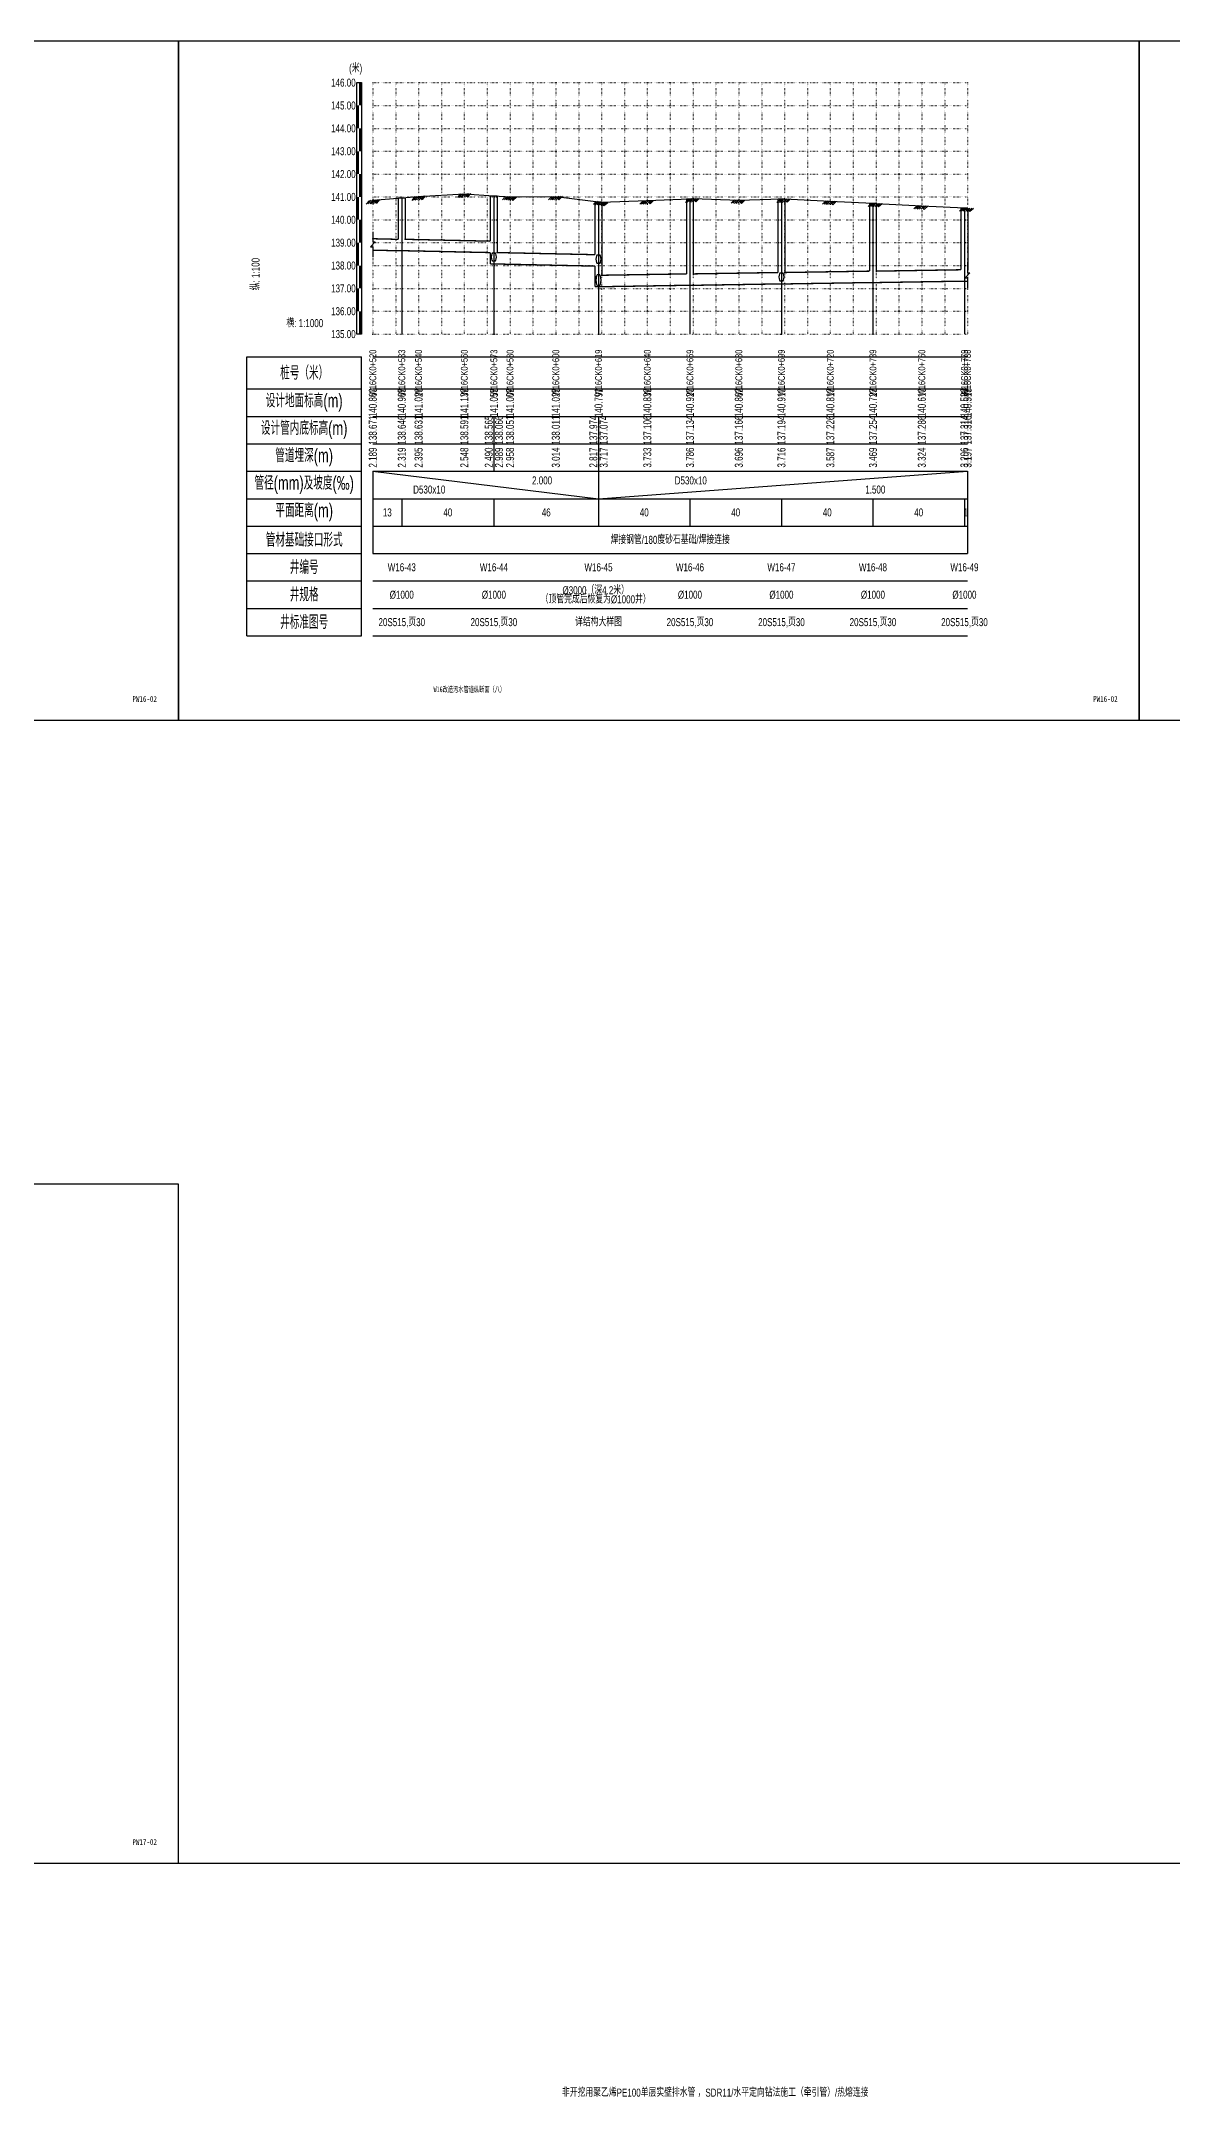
# Model space of a CAD drawing. Extents: x 529262 to 576451, y 2694391 to 2717535.
# Drawn here: x 572231 to 572726, y 2708344 to 2709244 of the extents above; entities that cross this region are included whole.
import ezdxf
from ezdxf.enums import TextEntityAlignment as Align

# ---------------------------------------------------------------- set-up
doc = ezdxf.new("R2010")
doc.units = 0
doc.linetypes.add('DOT', pattern=[6.35, 0, -6.35])
for name, color, linetype in [('GPSCOMMON', 7, 'Continuous'), ('P-说明', 7, 'Continuous'), ('PP-COM', 7, 'Continuous'), ('图框线', 7, 'Continuous'), ('纵断_分栏文字', 7, 'Continuous'), ('纵断_分栏线', 5, 'Continuous'), ('纵断_地面线', 3, 'Continuous'), ('纵断_标注', 2, 'Continuous'), ('纵断_标注_支管', 2, 'Continuous'), ('纵断_表头', 2, 'Continuous'), ('纵断_设计线', 1, 'Continuous'), ('纵断_高程网格', 8, 'DOT')]:
    doc.layers.add(name, color=color, linetype=linetype)
for name, color, linetype, lineweight in [('外框_TK', 2, 'Continuous', 15), ('纵断污水井', 7, 'Continuous', 60), ('纵断污水管', 224, 'Continuous', 60)]:
    doc.layers.add(name, color=color, linetype=linetype, lineweight=lineweight)
doc.styles.add('JieTuHzTxt', font='smsim.shx', dxfattribs={"width": 0.7, "bigfont": 'smfs.shx'})
doc.styles.add('SEMDI', font='smsim.shx', dxfattribs={"width": 0.75, "bigfont": 'smfs.shx'})
doc.styles.add('宋体', font='', dxfattribs={"width": 0.75})
doc.styles.get('宋体').set_extended_font_data('SimSun')

# ---------------------------------------------------------------- blocks, each defined once
blk = doc.blocks.new('A3WK')
at = {"layer": '图框线'}
blk.add_lwpolyline([(0, 0), (420, 0), (420, 297), (0, 297), (0, 0)], dxfattribs=at)
blk = doc.blocks.new('市政排水（YZ）_zdbt')
at = {"color": 0, "linetype": 'ByBlock', "lineweight": -2}
for p, q in [((-50, 0), (0, 0)), ((-50, -122), (-50, 0)), ((0, -122), (0, 0)), ((-50, -14), (0, -14)), ((-50, -26), (0, -26)), ((-50, -38), (0, -38)), ((-50, -50), (0, -50)), ((-50, -62), (0, -62)), ((-50, -74), (0, -74)), ((-50, -86), (0, -86)), ((-50, -98), (0, -98)), ((-50, -110), (0, -110)), ((-50, -122), (0, -122))]:
    blk.add_line(p, q, dxfattribs=at)
at = {"color": 0, "linetype": 'ByBlock', "lineweight": -2, "char_height": 6, "attachment_point": 5, "style": 'JieTuHzTxt'}
for s, insert in [('桩号（米）', (-25, -7)), ('设计地面标高(m)', (-25, -20)), ('设计管内底标高(m)', (-25, -32)), ('管道埋深(m)', (-25, -44)), ('管径(mm)及坡度(‰)', (-25, -56)), ('平面距离(m)', (-25, -68)), ('管材基础接口形式', (-25, -80)), ('井编号', (-25, -92)), ('井规格', (-25, -104)), ('井标准图号', (-25, -116))]:
    blk.add_mtext(s, dxfattribs=dict(at, insert=insert))
blk = doc.blocks.new('VSDesignLineBlock')
at = {"color": 0, "linetype": 'Continuous'}
for p, q in [((-1.5, 0), (-3, -1.5)), ((-0.75, 0), (-2.25, -1.5)), ((0, 0), (-1.5, -1.5)), ((0, 0), (1.5, -1.5)), ((1.5, 0), (0.75, -0.75)), ((2.25, 0), (1.12, -1.12)), ((3, 0), (1.5, -1.5)), ((-0.98, -0.98), (-0.46, -1.5)), ((-0.5, -0.5), (0.5, -1.5))]:
    blk.add_line(p, q, dxfattribs=at)
blk = doc.blocks.new('A3_CdSzy')
at = {"layer": '外框_TK', "const_width": 0.1}
blk.add_lwpolyline([(0, 297), (420, 297), (420, 0), (0, 0)], close=True, dxfattribs=at)

msp = doc.modelspace()

# ---------------------------------------------------------------- linework, layer by layer
for p in [(572376.269, 2709157.07), (572390.431, 2709156.816), (572430.7, 2709151.016), (572476.437, 2709141.098), (572516.411, 2709141.698), (572556.411, 2709142.298), (572596.411, 2709142.898), (572636.411, 2709143.498)]:
    msp.add_point(p)
at = {"layer": 'GPSCOMMON'}
msp.add_point((572376.269, 2709115.361), dxfattribs=at)
at = {"layer": 'PP-COM'}
for p, q in [((571451.269, 2708946.518), (576451.269, 2708946.518)), ((571451.269, 2708446.518), (576451.269, 2708446.518))]:
    msp.add_line(p, q, dxfattribs=at)
at = {"layer": '纵断_分栏文字'}
for p, q in [((572387.431, 2709175.011), (572390.431, 2709175.011)), ((572427.7, 2709175.911), (572430.7, 2709175.911)), ((572473.437, 2709173.271), (572476.437, 2709173.271)), ((572513.411, 2709174.561), (572516.411, 2709174.561)), ((572553.411, 2709174.461), (572556.411, 2709174.461)), ((572593.411, 2709172.591), (572596.411, 2709172.591)), ((572633.411, 2709170.561), (572636.411, 2709170.561)), ((572429.2, 2709079.361), (572429.2, 2709067.361)), ((572474.937, 2709079.361), (572474.937, 2709067.361)), ((572429.2, 2709067.361), (572429.2, 2709055.361)), ((572474.937, 2709067.361), (572474.937, 2709055.361)), ((572376.269, 2709055.361), (572376.269, 2709043.361)), ((572376.269, 2709055.361), (572474.937, 2709043.361)), ((572474.937, 2709055.361), (572474.937, 2709043.361)), ((572474.937, 2709043.361), (572636.269, 2709055.361)), ((572636.269, 2709055.361), (572636.269, 2709043.361)), ((572376.269, 2709043.361), (572376.269, 2709031.361)), ((572388.931, 2709043.361), (572388.931, 2709031.361)), ((572429.2, 2709043.361), (572429.2, 2709031.361)), ((572474.937, 2709043.361), (572474.937, 2709031.361)), ((572514.911, 2709043.361), (572514.911, 2709031.361)), ((572554.911, 2709043.361), (572554.911, 2709031.361)), ((572594.911, 2709043.361), (572594.911, 2709031.361)), ((572634.911, 2709043.361), (572634.911, 2709031.361)), ((572636.269, 2709043.361), (572636.269, 2709031.361)), ((572376.269, 2709031.361), (572376.269, 2709019.361)), ((572636.269, 2709031.361), (572636.269, 2709019.361))]:
    msp.add_line(p, q, dxfattribs=at)
at = {"layer": '纵断_分栏线'}
for p, q in [((572376.269, 2709105.361), (572636.269, 2709105.361)), ((572376.269, 2709091.361), (572636.269, 2709091.361)), ((572376.269, 2709079.361), (572636.269, 2709079.361)), ((572376.269, 2709067.361), (572636.269, 2709067.361)), ((572376.269, 2709055.361), (572636.269, 2709055.361)), ((572376.269, 2709043.361), (572636.269, 2709043.361)), ((572376.269, 2709031.361), (572636.269, 2709031.361)), ((572376.269, 2709019.361), (572636.269, 2709019.361)), ((572376.269, 2709007.361), (572636.269, 2709007.361)), ((572376.269, 2708995.361), (572636.269, 2708995.361)), ((572376.269, 2708983.361), (572636.269, 2708983.361))]:
    msp.add_line(p, q, dxfattribs=at)
at = {"layer": '纵断_地面线'}
msp.add_lwpolyline([(572376.269, 2709173.961), (572388.931, 2709175.011), (572396.269, 2709175.621), (572416.269, 2709176.751), (572429.2, 2709175.911), (572436.269, 2709175.451), (572456.269, 2709175.611), (572474.937, 2709173.271), (572476.269, 2709173.101), (572496.269, 2709173.751), (572514.911, 2709174.561), (572516.269, 2709174.621), (572536.269, 2709173.981), (572554.911, 2709174.461), (572556.269, 2709174.491), (572576.269, 2709173.491), (572594.911, 2709172.591), (572596.269, 2709172.521), (572616.269, 2709171.461), (572634.91, 2709170.561), (572636.269, 2709170.491)], dxfattribs=at)
at = {"layer": '纵断_标注'}
for p, q in [((572388.931, 2709175.011), (572388.931, 2709115.361)), ((572429.2, 2709175.911), (572429.2, 2709115.361)), ((572474.937, 2709173.271), (572474.937, 2709115.361)), ((572514.911, 2709174.561), (572514.911, 2709115.361)), ((572554.911, 2709174.461), (572554.911, 2709115.361)), ((572594.911, 2709172.591), (572594.911, 2709115.361)), ((572634.911, 2709170.561), (572634.911, 2709115.361))]:
    msp.add_line(p, q, dxfattribs=at)
for points in [[(572376.269, 2709160.07), (572376.269, 2709155.67), (572377.269, 2709155.67), (572375.269, 2709153.47), (572376.269, 2709153.47), (572376.269, 2709149.07)], [(572636.269, 2709146.518), (572636.269, 2709142.118), (572637.269, 2709142.118), (572635.269, 2709139.918), (572636.269, 2709139.918), (572636.269, 2709135.518)]]:
    msp.add_lwpolyline(points, dxfattribs=at)
for points in [[(572321.269, 2709115.361, 0, 0, 0), (572321.269, 2709140.694, 1, 0, 0), (572321.269, 2709148.694, 0, 0, 0)], [(572321.269, 2709115.361, 0, 0, 0), (572346.603, 2709115.361, 1, 0, 0), (572354.603, 2709115.361, 0, 0, 0)]]:
    msp.add_lwpolyline(points, format="xyseb", dxfattribs=at)
for p in [(572427.7, 2709148.516), (572473.437, 2709140.601)]:
    msp.add_point(p, dxfattribs=at)
at = {"layer": '纵断_标注_支管'}
for p in [(572429.2, 2709115.361), (572474.937, 2709115.361), (572474.937, 2709115.361), (572554.911, 2709115.361)]:
    msp.add_point(p, dxfattribs=at)
at = {"layer": '纵断_表头'}
msp.add_lwpolyline([(572371.269, 2709115.361), (572369.269, 2709115.361), (572369.269, 2709225.361), (572371.269, 2709225.361), (572371.269, 2709115.361)], dxfattribs=at)
at = {"layer": '纵断_表头', "const_width": 1}
for points in [[(572370.769, 2709215.361), (572370.769, 2709225.361)], [(572369.769, 2709205.361), (572369.769, 2709215.361)], [(572370.769, 2709195.361), (572370.769, 2709205.361)], [(572369.769, 2709185.361), (572369.769, 2709195.361)], [(572370.769, 2709175.361), (572370.769, 2709185.361)], [(572369.769, 2709165.361), (572369.769, 2709175.361)], [(572370.769, 2709155.361), (572370.769, 2709165.361)], [(572369.769, 2709145.361), (572369.769, 2709155.361)], [(572370.769, 2709135.361), (572370.769, 2709145.361)], [(572369.769, 2709125.361), (572369.769, 2709135.361)], [(572370.769, 2709115.361), (572370.769, 2709125.361)]]:
    msp.add_lwpolyline(points, dxfattribs=at)
at = {"layer": '纵断_设计线'}
msp.add_lwpolyline([(572376.269, 2709173.961), (572388.931, 2709175.011), (572396.269, 2709175.621), (572416.269, 2709176.751), (572429.2, 2709175.911), (572436.269, 2709175.451), (572456.269, 2709175.611), (572474.937, 2709173.271), (572476.269, 2709173.101), (572496.269, 2709173.751), (572514.911, 2709174.561), (572516.269, 2709174.621), (572536.269, 2709173.981), (572554.911, 2709174.461), (572556.269, 2709174.491), (572576.269, 2709173.491), (572594.911, 2709172.591), (572596.269, 2709172.521), (572616.269, 2709171.461), (572634.91, 2709170.561), (572636.269, 2709170.491)], dxfattribs=at)
at = {"layer": '纵断_高程网格', "ltscale": 0.0787}
for p, q in [((572376.269, 2709225.361), (572636.269, 2709225.361)), ((572376.269, 2709225.361), (572376.269, 2709115.361)), ((572386.269, 2709225.361), (572386.269, 2709115.361)), ((572396.269, 2709225.361), (572396.269, 2709115.361)), ((572406.269, 2709225.361), (572406.269, 2709115.361)), ((572416.269, 2709225.361), (572416.269, 2709115.361)), ((572426.269, 2709225.361), (572426.269, 2709115.361)), ((572436.269, 2709225.361), (572436.269, 2709115.361)), ((572446.269, 2709225.361), (572446.269, 2709115.361)), ((572456.269, 2709225.361), (572456.269, 2709115.361)), ((572466.269, 2709225.361), (572466.269, 2709115.361)), ((572476.269, 2709225.361), (572476.269, 2709115.361)), ((572486.269, 2709225.361), (572486.269, 2709115.361)), ((572496.269, 2709225.361), (572496.269, 2709115.361)), ((572506.269, 2709225.361), (572506.269, 2709115.361)), ((572516.269, 2709225.361), (572516.269, 2709115.361)), ((572526.269, 2709225.361), (572526.269, 2709115.361)), ((572536.269, 2709225.361), (572536.269, 2709115.361)), ((572546.269, 2709225.361), (572546.269, 2709115.361)), ((572556.269, 2709225.361), (572556.269, 2709115.361)), ((572566.269, 2709225.361), (572566.269, 2709115.361)), ((572576.269, 2709225.361), (572576.269, 2709115.361)), ((572586.269, 2709225.361), (572586.269, 2709115.361)), ((572596.269, 2709225.361), (572596.269, 2709115.361)), ((572606.269, 2709225.361), (572606.269, 2709115.361)), ((572616.269, 2709225.361), (572616.269, 2709115.361)), ((572626.269, 2709225.361), (572626.269, 2709115.361)), ((572636.269, 2709225.361), (572636.269, 2709115.361)), ((572376.269, 2709215.361), (572636.269, 2709215.361)), ((572376.269, 2709205.361), (572636.269, 2709205.361)), ((572376.269, 2709195.361), (572636.269, 2709195.361)), ((572376.269, 2709185.361), (572636.269, 2709185.361)), ((572376.269, 2709175.361), (572636.269, 2709175.361)), ((572376.269, 2709165.361), (572636.269, 2709165.361)), ((572376.269, 2709155.361), (572636.269, 2709155.361)), ((572376.269, 2709145.361), (572636.269, 2709145.361)), ((572376.269, 2709135.361), (572636.269, 2709135.361)), ((572376.269, 2709125.361), (572636.269, 2709125.361)), ((572376.269, 2709115.361), (572636.269, 2709115.361))]:
    msp.add_line(p, q, dxfattribs=at)
at = {"layer": '纵断污水井', "const_width": 0.6}
for points in [[(572387.431, 2709175.011), (572387.431, 2709156.816)], [(572390.431, 2709175.011), (572390.431, 2709156.821)], [(572427.7, 2709175.911), (572427.7, 2709156.011)], [(572430.7, 2709175.911), (572430.7, 2709151.021)], [(572473.437, 2709173.271), (572473.437, 2709150.101)], [(572476.437, 2709173.271), (572476.437, 2709141.101)], [(572513.411, 2709174.561), (572513.411, 2709141.698)], [(572516.411, 2709174.561), (572516.411, 2709141.701)], [(572553.411, 2709174.461), (572553.411, 2709142.298)], [(572556.411, 2709174.461), (572556.411, 2709142.301)], [(572593.411, 2709172.591), (572593.411, 2709142.898)], [(572596.411, 2709172.591), (572596.411, 2709142.901)], [(572633.411, 2709170.561), (572633.411, 2709143.498)], [(572636.411, 2709170.561), (572636.411, 2709143.501)], [(572387.431, 2709151.821), (572390.431, 2709151.821)], [(572427.7, 2709146.021), (572427.7, 2709151.011)], [(572427.7, 2709146.021), (572430.7, 2709146.021)], [(572473.437, 2709136.101), (572473.437, 2709145.101)], [(572513.411, 2709136.701), (572516.411, 2709136.701)], [(572553.411, 2709137.301), (572556.411, 2709137.301)], [(572593.411, 2709137.901), (572596.411, 2709137.901)], [(572633.411, 2709138.501), (572636.411, 2709138.501)], [(572473.437, 2709136.101), (572476.437, 2709136.101)]]:
    msp.add_lwpolyline(points, dxfattribs=at)
at = {"layer": '纵断污水管', "const_width": 0.6}
for points in [[(572376.269, 2709157.07), (572387.431, 2709156.816)], [(572390.431, 2709156.816), (572427.7, 2709156.011)], [(572376.269, 2709152.07), (572387.431, 2709151.816)], [(572390.431, 2709151.816), (572427.7, 2709151.011)], [(572430.7, 2709151.016), (572473.437, 2709150.101)], [(572430.7, 2709146.016), (572473.437, 2709145.101)], [(572476.437, 2709141.098), (572513.411, 2709141.698)], [(572476.437, 2709136.098), (572513.411, 2709136.698)], [(572516.411, 2709141.698), (572553.411, 2709142.298)], [(572516.411, 2709136.698), (572553.411, 2709137.298)], [(572556.411, 2709142.298), (572593.411, 2709142.898)], [(572556.411, 2709137.298), (572593.411, 2709137.898)], [(572596.411, 2709142.898), (572633.411, 2709143.498)], [(572596.411, 2709137.898), (572633.411, 2709138.498)], [(572636.411, 2709143.498), (572636.269, 2709143.518)], [(572636.411, 2709138.498), (572636.269, 2709138.518)]]:
    msp.add_lwpolyline(points, dxfattribs=at)
at = {"layer": '纵断污水管', "lineweight": 30}
for centre, major_axis, ratio in [((572429.2, 2709149.056), (0, 2), 0.5), ((572474.937, 2709148.141), (0, 2), 0.5), ((572474.937, 2709138.938), (0, 2.64), 0.3787879), ((572554.911, 2709140.338), (0, 2), 0.5)]:
    msp.add_ellipse(centre, major_axis=major_axis, ratio=ratio, dxfattribs=at)

# ---------------------------------------------------------------- block references
at = {"layer": '纵断_标注'}
for p, rotation in [((572376.269, 2709173.961), 4.740413465275299), ((572396.201, 2709175.615), 4.752009503168888), ((572416.169, 2709176.745), 3.233773463379137), ((572436.127, 2709175.46), 356.2768495025632), ((572456.126, 2709175.61), 0.458356458427242), ((572475.971, 2709173.139), 352.7268085252904), ((572495.959, 2709173.741), 1.861457630211071), ((572515.94, 2709174.606), 2.529826067829471), ((572535.929, 2709173.992), 358.1671604950282), ((572555.923, 2709174.483), 1.265564462340967), ((572575.898, 2709173.509), 357.1375947738883), ((572595.875, 2709172.541), 357.049248928898), ((572615.847, 2709171.483), 356.9661622443116), ((572635.823, 2709170.514), 357.0513883437104)]:
    msp.add_blockref('VSDesignLineBlock', p, dxfattribs=dict(at, rotation=rotation))
at = {"layer": '纵断_表头'}
for name, p in [('A3WK', (571871.268, 2708946.518)), ('A3WK', (571871.269, 2708946.519)), ('A3WK', (572291.268, 2708946.518)), ('A3WK', (572291.269, 2708946.519)), ('A3WK', (572711.268, 2708946.518)), ('A3WK', (572711.269, 2708946.519)), ('市政排水（YZ）_zdbt', (572371.269, 2709105.361)), ('A3_CdSzy', (571871.268, 2708446.518)), ('A3WK', (571871.268, 2708446.514)), ('A3WK', (571871.269, 2708446.515))]:
    msp.add_blockref(name, p, dxfattribs=at)

# ---------------------------------------------------------------- texts
at = {"layer": 'P-说明', "style": '宋体'}
for s, width, p in [('PW16-02', 0.75, (572276.54, 2708955.749)), ('W16改造污水管道纵断面（八）', 0.65, (572418.466, 2708959.979)), ('PW16-02', 0.75, (572696.54, 2708955.749)), ('PW17-02', 0.75, (572276.54, 2708455.745))]:
    msp.add_text(s, height=2.5, dxfattribs=dict(at, width=width)).set_placement(p, align=Align.MIDDLE_CENTER)
at = {"layer": '纵断_分栏文字', "style": 'SEMDI'}
for s, height, width, p in [('W16CK0+520', 3, 0.65, (572376.269, 2709098.361)), ('W16CK0+533', 3, 0.65, (572388.931, 2709098.361)), ('W16CK0+540', 3, 0.65, (572396.269, 2709098.361)), ('W16CK0+560', 3, 0.65, (572416.269, 2709098.361)), ('W16CK0+573', 3, 0.65, (572429.2, 2709098.361)), ('W16CK0+580', 3, 0.65, (572436.269, 2709098.361)), ('W16CK0+600', 3, 0.65, (572456.269, 2709098.361)), ('W16CK0+619', 3, 0.65, (572474.937, 2709098.361)), ('W16CK0+640', 3, 0.65, (572496.269, 2709098.361)), ('W16CK0+659', 3, 0.65, (572514.911, 2709098.361)), ('W16CK0+680', 3, 0.65, (572536.269, 2709098.361)), ('W16CK0+699', 3, 0.65, (572554.911, 2709098.361)), ('W16CK0+720', 3, 0.65, (572576.269, 2709098.361)), ('W16CK0+739', 3, 0.65, (572594.911, 2709098.361)), ('W16CK0+760', 3, 0.65, (572616.269, 2709098.361)), ('W16CK0+779', 3, 0.65, (572634.911, 2709098.361)), ('W16CK0+780', 3, 0.65, (572636.269, 2709098.361)), ('140.860', 3.5, 0.75, (572376.269, 2709085.361)), ('140.965', 3.5, 0.75, (572388.931, 2709085.361)), ('141.026', 3.5, 0.75, (572396.269, 2709085.361)), ('141.139', 3.5, 0.75, (572416.269, 2709085.361)), ('141.055', 3.5, 0.75, (572429.2, 2709085.361)), ('141.009', 3.5, 0.75, (572436.269, 2709085.361)), ('141.025', 3.5, 0.75, (572456.269, 2709085.361)), ('140.791', 3.5, 0.75, (572474.937, 2709085.361)), ('140.839', 3.5, 0.75, (572496.269, 2709085.361)), ('140.920', 3.5, 0.75, (572514.911, 2709085.361)), ('140.862', 3.5, 0.75, (572536.269, 2709085.361)), ('140.910', 3.5, 0.75, (572554.911, 2709085.361)), ('140.813', 3.5, 0.75, (572576.269, 2709085.361)), ('140.723', 3.5, 0.75, (572594.911, 2709085.361)), ('140.610', 3.5, 0.75, (572616.269, 2709085.361)), ('140.520', 3.5, 0.75, (572634.911, 2709085.361)), ('140.513', 3.5, 0.75, (572636.269, 2709085.361)), ('138.671', 3.5, 0.75, (572376.269, 2709073.361)), ('138.646', 3.5, 0.75, (572388.931, 2709073.361)), ('138.631', 3.5, 0.75, (572396.269, 2709073.361)), ('138.591', 3.5, 0.75, (572416.269, 2709073.361)), ('138.565', 3.5, 0.75, (572426.95, 2709073.361)), ('138.066', 3.5, 0.75, (572431.45, 2709073.361)), ('138.051', 3.5, 0.75, (572436.269, 2709073.361)), ('138.011', 3.5, 0.75, (572456.269, 2709073.361)), ('137.974', 3.5, 0.75, (572472.687, 2709073.361)), ('137.074', 3.5, 0.75, (572477.187, 2709073.361)), ('137.106', 3.5, 0.75, (572496.269, 2709073.361)), ('137.134', 3.5, 0.75, (572514.911, 2709073.361)), ('137.166', 3.5, 0.75, (572536.269, 2709073.361)), ('137.194', 3.5, 0.75, (572554.911, 2709073.361)), ('137.226', 3.5, 0.75, (572576.269, 2709073.361)), ('137.254', 3.5, 0.75, (572594.911, 2709073.361)), ('137.286', 3.5, 0.75, (572616.269, 2709073.361)), ('137.314', 3.5, 0.75, (572634.911, 2709073.361)), ('137.316', 3.5, 0.75, (572636.269, 2709073.361)), ('2.189', 3.5, 0.75, (572376.269, 2709061.361)), ('2.319', 3.5, 0.75, (572388.931, 2709061.361)), ('2.395', 3.5, 0.75, (572396.269, 2709061.361)), ('2.548', 3.5, 0.75, (572416.269, 2709061.361)), ('2.490', 3.5, 0.75, (572426.95, 2709061.361)), ('2.989', 3.5, 0.75, (572431.45, 2709061.361)), ('2.958', 3.5, 0.75, (572436.269, 2709061.361)), ('3.014', 3.5, 0.75, (572456.269, 2709061.361)), ('2.817', 3.5, 0.75, (572472.687, 2709061.361)), ('3.717', 3.5, 0.75, (572477.187, 2709061.361)), ('3.733', 3.5, 0.75, (572496.269, 2709061.361)), ('3.786', 3.5, 0.75, (572514.911, 2709061.361)), ('3.696', 3.5, 0.75, (572536.269, 2709061.361)), ('3.716', 3.5, 0.75, (572554.911, 2709061.361)), ('3.587', 3.5, 0.75, (572576.269, 2709061.361)), ('3.469', 3.5, 0.75, (572594.911, 2709061.361)), ('3.324', 3.5, 0.75, (572616.269, 2709061.361)), ('3.206', 3.5, 0.75, (572634.911, 2709061.361)), ('3.197', 3.5, 0.75, (572636.269, 2709061.361))]:
    msp.add_text(s, height=height, rotation=90, dxfattribs=dict(at, width=width)).set_placement(p, align=Align.MIDDLE_CENTER)
at = {"layer": '纵断_分栏文字', "style": 'SEMDI', "width": 0.75}
for s, p in [('D530x10', (572400.936, 2709047.361)), ('2.000', (572450.27, 2709051.361)), ('D530x10', (572515.27, 2709051.361)), ('1.500', (572595.936, 2709047.361)), ('13', (572382.6, 2709037.361)), ('40', (572409.066, 2709037.361)), ('46', (572452.069, 2709037.361)), ('40', (572494.924, 2709037.361)), ('40', (572534.911, 2709037.361)), ('40', (572574.911, 2709037.361)), ('40', (572614.911, 2709037.361)), ('1', (572635.59, 2709037.361)), ('焊接钢管/180度砂石基础/焊接连接', (572506.269, 2709025.361)), ('W16-43', (572388.931, 2709013.361)), ('W16-44', (572429.2, 2709013.361)), ('W16-45', (572474.937, 2709013.361)), ('W16-46', (572514.911, 2709013.361)), ('W16-47', (572554.911, 2709013.361)), ('W16-48', (572594.911, 2709013.361)), ('W16-49', (572634.911, 2709013.361)), ('%%c1000', (572388.931, 2709001.361)), ('%%c1000', (572429.2, 2709001.361)), ('%%C3000（深4.2米）', (572473.695, 2709003.314)), ('%%c1000', (572514.911, 2709001.361)), ('%%c1000', (572554.911, 2709001.361)), ('%%c1000', (572594.911, 2709001.361)), ('%%c1000', (572634.911, 2709001.361)), ('（顶管完成后恢复为%%C1000井）', (572473.695, 2708999.329)), ('20S515,页30', (572388.931, 2708989.361)), ('20S515,页30', (572429.2, 2708989.361)), ('详结构大样图', (572474.937, 2708989.361)), ('20S515,页30', (572514.911, 2708989.361)), ('20S515,页30', (572554.911, 2708989.361)), ('20S515,页30', (572594.911, 2708989.361)), ('20S515,页30', (572634.911, 2708989.361))]:
    msp.add_text(s, height=3.5, dxfattribs=at).set_placement(p, align=Align.MIDDLE_CENTER)
at = {"layer": '纵断_分栏文字', "color": 6, "style": 'SEMDI', "width": 0.75}
msp.add_text('非开挖用聚乙烯PE100单层实壁排水管 ，SDR11/水平定向钻法施工（牵引管）/热熔连接', height=3.5, dxfattribs=at).set_placement((572525.946, 2708346.125), align=Align.MIDDLE_CENTER)
at = {"layer": '纵断_标注', "style": 'SEMDI', "width": 0.75}
msp.add_text('纵: 1:100', height=3.5, rotation=90, dxfattribs=at).set_placement((572323.269, 2709148.694), align=Align.TOP_RIGHT)
msp.add_text('横: 1:1000', height=3.5, dxfattribs=at).set_placement((572354.603, 2709117.361), align=Align.BOTTOM_RIGHT)
at = {"layer": '纵断_表头', "style": 'SEMDI', "width": 0.75}
for s, p in [('146.00', (572368.769, 2709225.361)), ('145.00', (572368.769, 2709215.361)), ('144.00', (572368.769, 2709205.361)), ('143.00', (572368.769, 2709195.361)), ('142.00', (572368.769, 2709185.361)), ('141.00', (572368.769, 2709175.361)), ('140.00', (572368.769, 2709165.361)), ('139.00', (572368.769, 2709155.361)), ('138.00', (572368.769, 2709145.361)), ('137.00', (572368.769, 2709135.361)), ('136.00', (572368.769, 2709125.361)), ('135.00', (572368.769, 2709115.361))]:
    msp.add_text(s, height=3.5, dxfattribs=at).set_placement(p, align=Align.MIDDLE_RIGHT)
msp.add_text('(米)', height=3.5, dxfattribs=at).set_placement((572368.769, 2709228.861), align=Align.BOTTOM_CENTER)

doc.saveas('drawing.dxf')
